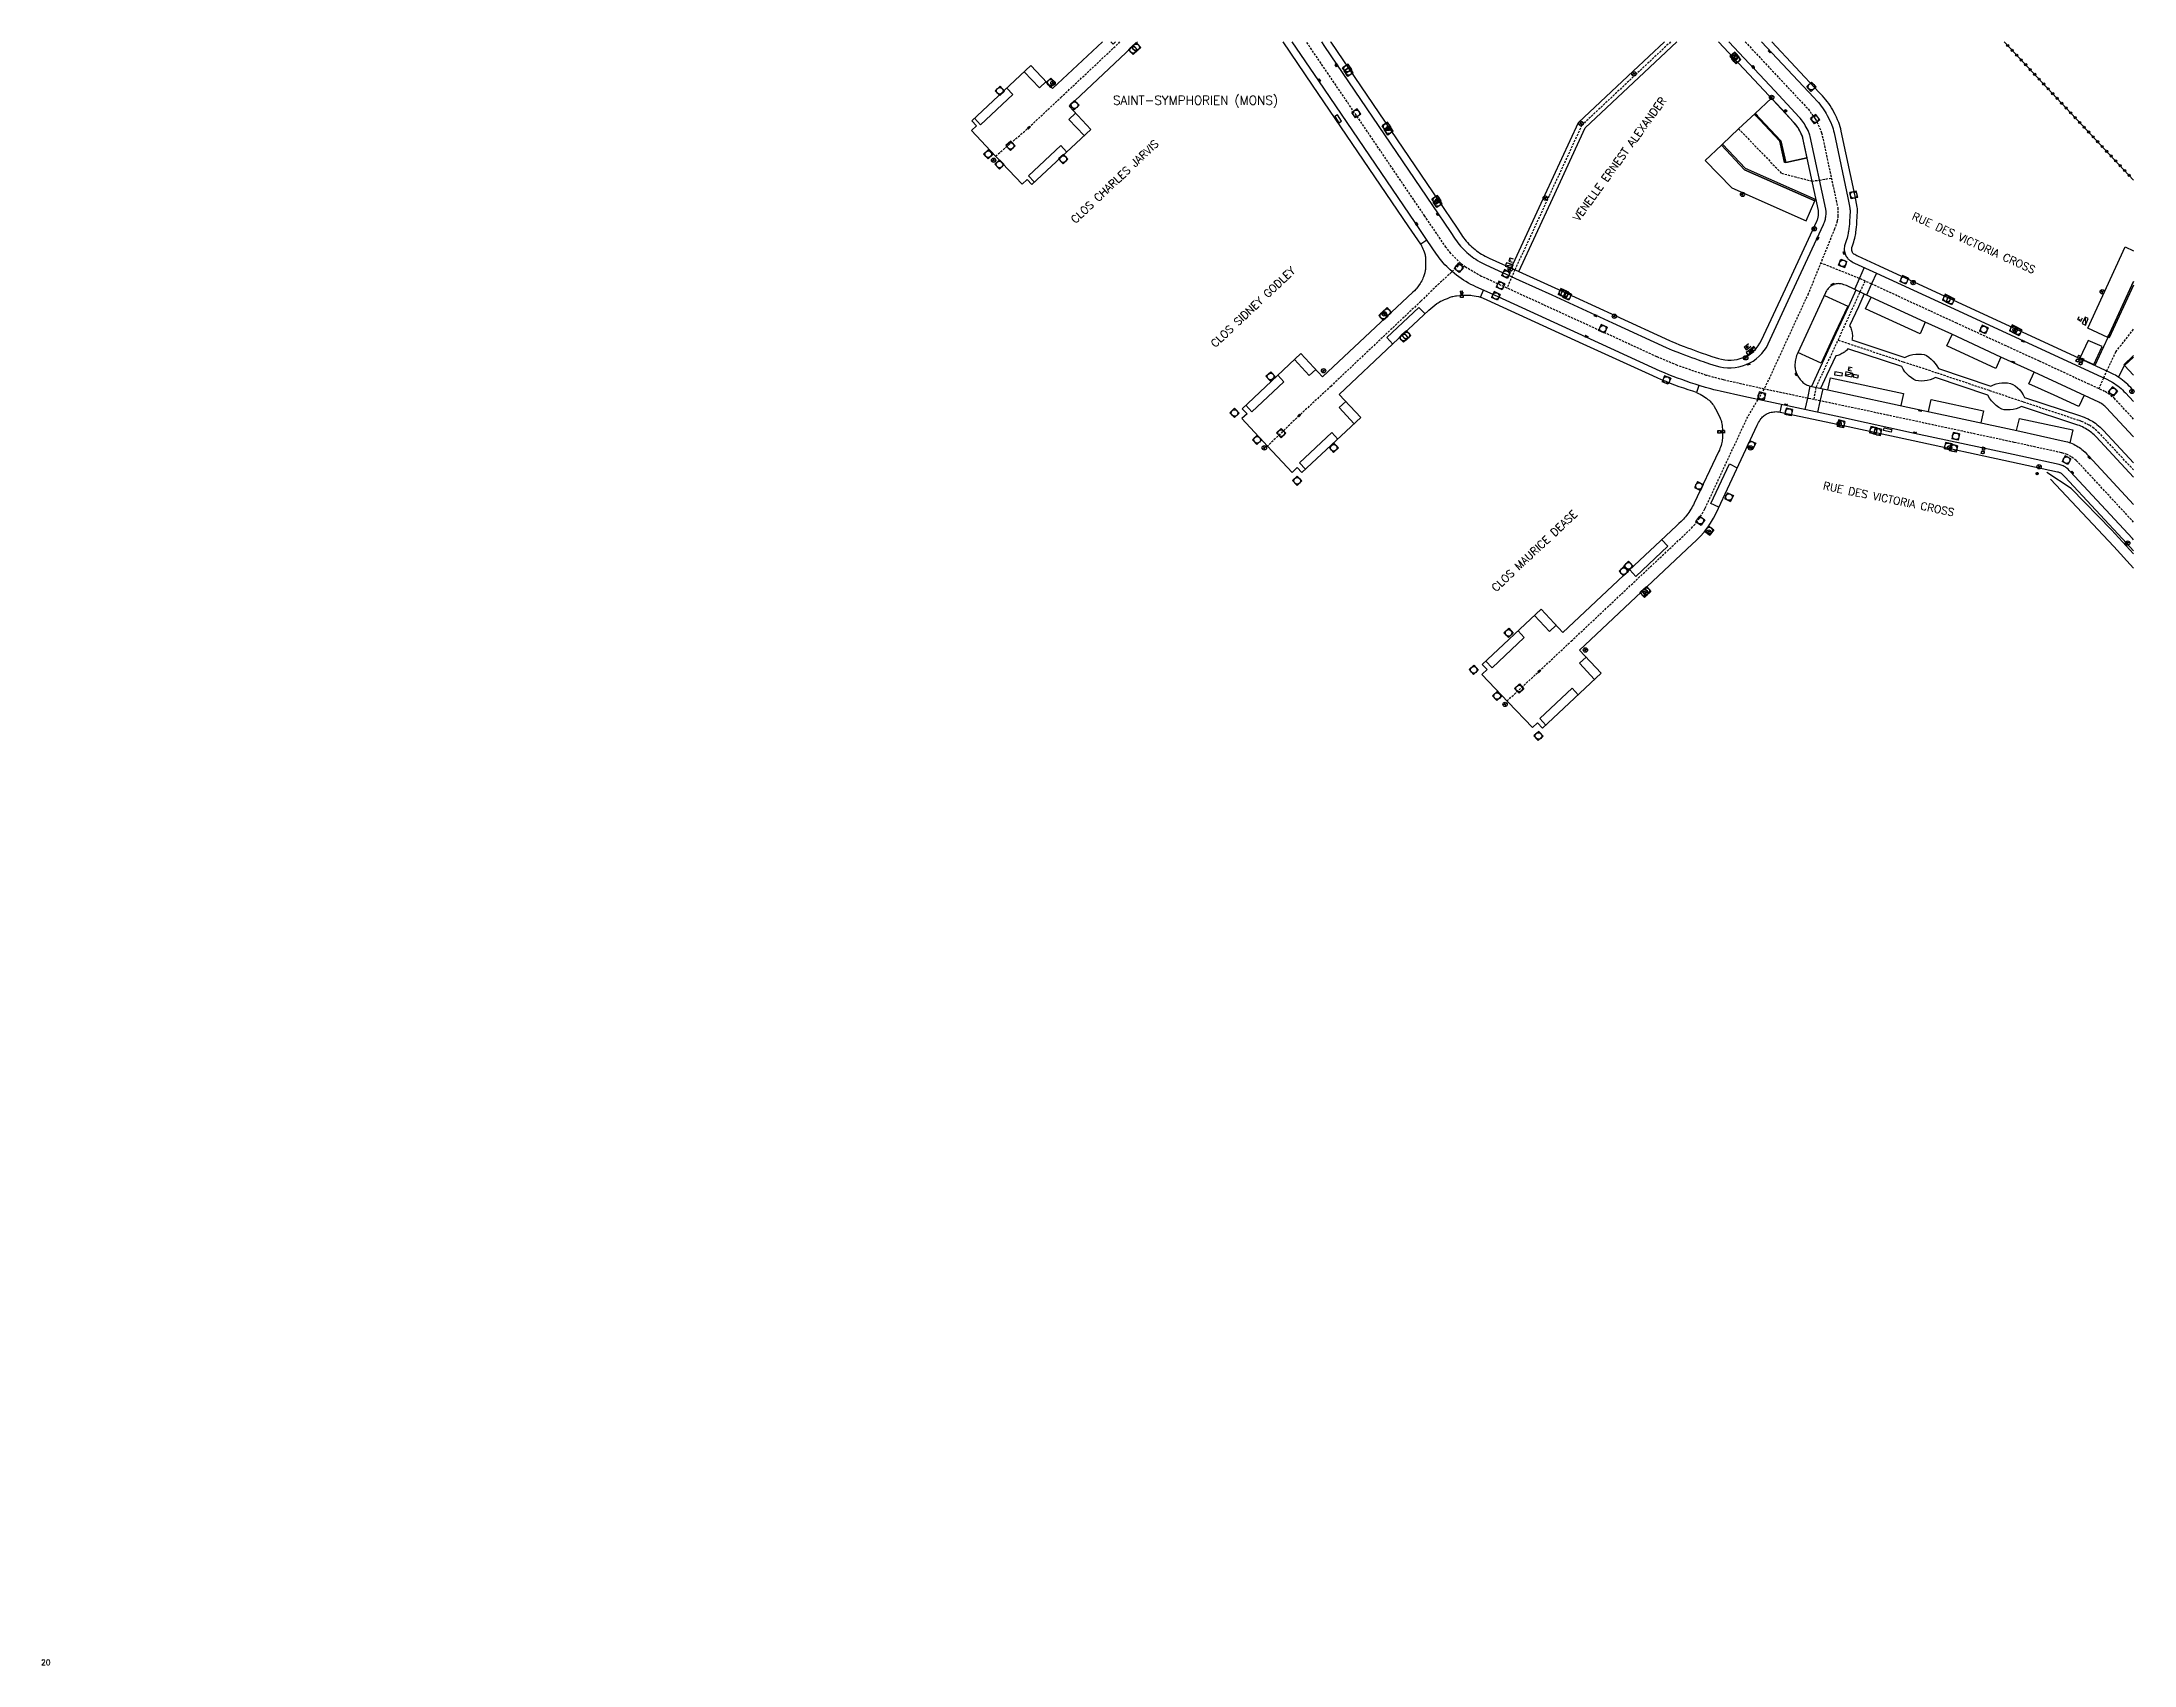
# Model space of a CAD drawing. Header units: millimetres. Extents: x 123510 to 124000, y 124261 to 125000.
# Drawn here: x 123523.2 to 124000.1, y 124630 to 125000 of the extents above; entities that cross this region are included whole.
import ezdxf
from ezdxf.enums import TextEntityAlignment as Align

# ---------------------------------------------------------------- set-up
doc = ezdxf.new("R2010")
doc.units = ezdxf.units.MM
doc.linetypes.add('DASHED', pattern=[0.75, 0.5, -0.25])
doc.layers.get('0').update_dxf_attribs({"linetype": 'CONTINUOUS'})
for name, color, linetype in [('W0001', 6, 'DASHED'), ('W0003', 5, 'CONTINUOUS'), ('W0006', 2, 'CONTINUOUS'), ('W0008', 7, 'CONTINUOUS'), ('W0014', 7, 'CONTINUOUS'), ('W0020', 2, 'CONTINUOUS'), ('W0070', 7, 'DASHED'), ('W0071', 7, 'CONTINUOUS'), ('W0210', 2, 'CONTINUOUS'), ('W0212', 2, 'CONTINUOUS'), ('W0322', 7, 'CONTINUOUS'), ('W0400', 7, 'CONTINUOUS'), ('W0411', 7, 'CONTINUOUS'), ('W0412', 7, 'CONTINUOUS'), ('W0420', 7, 'CONTINUOUS'), ('W0430', 7, 'CONTINUOUS'), ('W0431', 7, 'CONTINUOUS'), ('W0469', 7, 'CONTINUOUS'), ('W0856', 7, 'CONTINUOUS'), ('W0980', 7, 'CONTINUOUS'), ('W0989', 7, 'CONTINUOUS'), ('W0991', 7, 'CONTINUOUS')]:
    doc.layers.add(name, color=color, linetype=linetype)
doc.styles.get("Standard").update_dxf_attribs({"font": 'romans.shx', "width": 0.85})

# ---------------------------------------------------------------- blocks, each defined once
blk = doc.blocks.new('T469')
at = {"color": 0, "linetype": 'Continuous', "flags": 128}
for points in [[(-0.35, 0.35), (0.35, -0.35)], [(-0.35, -0.35), (0.35, 0.35)]]:
    blk.add_lwpolyline(points, dxfattribs=at)
at = {"color": 0, "linetype": 'Continuous'}
blk.add_circle((0, 0), 0.5, dxfattribs=at)
blk = doc.blocks.new('T400')
for p, q in [((-0.15, 0.3), (0.15, 0.3)), ((-0.15, -0.25), (-0.15, 0.3)), ((-0.15, 0.15), (0.15, 0.15)), ((-0.15, 0), (0.15, 0)), ((0.15, 0.3), (0.15, -0.25)), ((-0.15, -0.15), (0.15, -0.15)), ((-0.15, -0.25), (-0.15, -0.3)), ((-0.15, -0.3), (0.15, -0.3)), ((0.15, -0.3), (0.15, -0.25))]:
    blk.add_line(p, q)
blk = doc.blocks.new('T420')
for p, q in [((0.75, 0.75), (-0.75, 0.75)), ((-0.75, 0.75), (-0.75, -0.75)), ((0.75, 0.75), (0.75, -0.75)), ((0.75, -0.75), (-0.75, -0.75))]:
    blk.add_line(p, q)
blk.add_ellipse((0, 0), major_axis=(-0.53, 0.53), ratio=1, start_param=3.926991, end_param=10.210176)
blk = doc.blocks.new('T856')
for p, q in [((-0.125, 0), (0.125, 0)), ((0, 0.125), (0, -0.125))]:
    blk.add_line(p, q)
blk.add_ellipse((0, 0), major_axis=(-0.177, 0.177), ratio=1, start_param=3.9269908, end_param=10.2101761)
blk = doc.blocks.new('T412')
for p, q in [((-0.3, 1.2), (0.3, 1.2)), ((-0.3, 1.2), (-0.3, 0.6)), ((-0.3, 0.6), (0.3, 0.6)), ((-0.3, 0.3), (0.3, 0.3)), ((-0.3, -0.3), (-0.3, 0.3)), ((0, 0.9), (0.3, 0.9)), ((0.3, 0.9), (0.3, 0.6)), ((0.3, 0.3), (0.3, -0.3)), ((0.3, -0.3), (-0.3, -0.3))]:
    blk.add_line(p, q)
blk.add_ellipse((0, 0), major_axis=(0.212, 0.212), ratio=1, start_param=5.497787, end_param=11.780972)
blk = doc.blocks.new('T430')
at = {"flags": 128}
for points in [[(0.8, 0.8), (-0.8, 0.8)], [(-0.8, 0.8), (-0.8, 0)], [(0.8, 0.8), (-0.8, 0)], [(-0.8, 0), (0.8, 0)], [(-0.4, 2.1), (0.4, 2.1)], [(-0.4, 2.1), (-0.4, 1.3)], [(-0.4, 1.7), (0, 1.7)], [(-0.4, 1.3), (0.4, 1.3)], [(0.8, 0), (0.8, 0.8)]]:
    blk.add_lwpolyline(points, dxfattribs=at)
blk = doc.blocks.new('t322o')
at = {"color": 0, "linetype": 'Continuous'}
for radius in [0.25, 0.15]:
    blk.add_circle((0, 0), radius, dxfattribs=at)

msp = doc.modelspace()

# ---------------------------------------------------------------- linework, layer by layer
at = {"layer": 'W0001'}
for points in [[(123740.63, 124973.95), (123748.17, 124980.46), (123755.49, 124987.32), (123768.98, 125000)], [(124000, 124890.52), (123987.81, 124903.68), (123986.89, 124904.6), (123985.86, 124905.41), (123984.89, 124905.92), (123984.11, 124906.21), (123983.54, 124906.35), (123972.79, 124908.7), (123950.79, 124913.44), (123928.6, 124918.18), (123915.81, 124920.85), (123906.49, 124922.95), (123902.61, 124923.99), (123896.01, 124926.25), (123891.35, 124928.23), (123883.86, 124931.66), (123876.34, 124935.1), (123865.4, 124940.11), (123854.46, 124945.13), (123852.94, 124945.82), (123851.32, 124946.55), (123847.72, 124948.64), (123846.61, 124949.53), (123844.34, 124951.78), (123843.27, 124953.18), (123841.17, 124956.27), (123838.44, 124960.29), (123816.48, 124992.61), (123811.46, 125000)], [(123911.47, 125000), (123925.8, 124984.7), (123927.45, 124982.45), (123927.83, 124981.79), (123928.89, 124979.29), (123932.55, 124962.21), (123932.62, 124960.39), (123932.44, 124959.1), (123931.85, 124957.38), (123925.85, 124942.6), (123915.81, 124920.85)], [(123909.98, 124980.17), (123919.74, 124970.05), (123926.7, 124968.26), (123928.21, 124968.47), (123928.37, 124968.48), (123931.1, 124968.95)], [(123846.61, 124949.53), (123844.69, 124947.63), (123844.54, 124947.48), (123841.7, 124944.92), (123837.52, 124940.86), (123817.07, 124921.55), (123809.82, 124914.82), (123802.61, 124907.86)], [(124000, 124914.02), (123995.71, 124918.62), (123994.56, 124919.63), (123993.4, 124920.32), (123989.89, 124921.95), (123978.53, 124927.22), (123970.92, 124930.68), (123959.72, 124935.86), (123953.64, 124938.66), (123940.25, 124944.82), (123937.48, 124946.08), (123928.69, 124949.59)], [(123992.1, 124920.93), (123993.2, 124923.42), (123993.86, 124924.92), (123995.97, 124929.37), (124000, 124934.5)], [(123857.17, 124849.75), (123864.51, 124856.56), (123871.8, 124863.39), (123899.23, 124889.15), (123900.3, 124890.41), (123901.26, 124891.78), (123902.11, 124893.28), (123902.36, 124893.75), (123911.84, 124914.12), (123914.29, 124918.28), (123914.42, 124918.5), (123915.81, 124920.85)]]:
    msp.add_lwpolyline(points, dxfattribs=at)
at = {"layer": 'W0003'}
for points in [[(123913.76, 124983.7), (123919.62, 124977.47), (123920.7, 124972.53), (123920.43, 124972.47), (123919.36, 124977.33), (123913.56, 124983.51), (123913.76, 124983.7)], [(123906.27, 124976.65), (123906.05, 124976.45), (123911.34, 124970.85), (123927.36, 124963.8), (123927.49, 124964.07), (123911.51, 124971.1), (123906.27, 124976.65)], [(124000, 124944.56), (123994.43, 124932.5), (123994.12, 124932.65), (124000, 124945.38)], [(124000, 124928.11), (123997.96, 124926.2), (123997.75, 124926.41), (124000, 124928.51)]]:
    msp.add_lwpolyline(points, dxfattribs=at)
at = {"layer": 'W0006'}
for points in [[(123767.97, 125000), (123767.4, 124999.46), (123766.87, 125000)], [(123743.14, 124989.45), (123744.51, 124987.98), (123737.18, 124981.12), (123735.8, 124982.57)], [(123752.12, 124990.94), (123750.6, 124989.5), (123747.14, 124993.2)], [(123917.43, 124987.17), (123913.76, 124983.7), (123919.62, 124977.47), (123920.7, 124972.53), (123925.59, 124973.58), (123924.54, 124978.4), (123924.08, 124979.4), (123923.52, 124980.38), (123923.04, 124981.08), (123922.5, 124981.73), (123919.73, 124984.7), (123917.43, 124987.17)], [(123760.81, 124978.63), (123757.34, 124982.33), (123758.85, 124983.74)], [(123749.44, 124968.06), (123748.14, 124969.48), (123755.45, 124976.36), (123756.8, 124974.9)], [(123906.05, 124976.45), (123902.38, 124972.99), (123908.41, 124966.7), (123925.33, 124959.19), (123927.36, 124963.8), (123911.34, 124970.85), (123906.05, 124976.45)], [(123994.12, 124932.65), (123989.54, 124934.75), (123998.08, 124953.27), (124000, 124952.39)], [(123929.51, 124942.2), (123934.83, 124939.74), (123931.93, 124933.52), (123931.93, 124933.52), (123928.79, 124926.76), (123923.5, 124929.21)], [(123952.5, 124936.13), (123951.34, 124933.47), (123938.92, 124939.17), (123940.17, 124941.81)], [(123831.16, 124931.12), (123829.78, 124932.61), (123837.12, 124939.47), (123838.49, 124938.01)], [(123969.76, 124928.16), (123968.62, 124925.52), (123957.42, 124930.69), (123958.64, 124933.3)], [(123813.63, 124925.31), (123812.12, 124923.92), (123808.71, 124927.57)], [(123804.96, 124924.05), (123806.34, 124922.53), (123799, 124915.67), (123797.63, 124917.17)], [(123930.31, 124920.65), (123930.92, 124923.43), (123947.56, 124919.85), (123946.93, 124917.08)], [(123988.72, 124919.44), (123987.53, 124916.85), (123981.88, 124919.47), (123976.14, 124922.09), (123977.37, 124924.7)], [(123997.96, 124926.2), (124000, 124924)], [(123822.37, 124912.96), (123818.96, 124916.65), (123820.45, 124918.03)], [(123953.28, 124915.71), (123953.88, 124918.48), (123965.78, 124915.92), (123965.16, 124913.15)], [(123973.34, 124911.38), (123973.97, 124914.15), (123986.16, 124911.54), (123985.5, 124908.63)], [(123811.27, 124902.58), (123809.86, 124904.08), (123817.22, 124910.95), (123818.61, 124909.44)], [(123905.48, 124893.93), (123903.67, 124894.76), (123907.86, 124903.79), (123909.66, 124902.92)], [(123885.15, 124879.66), (123886.53, 124878.15), (123893.87, 124885.02), (123892.47, 124886.53)], [(123859.7, 124865.75), (123861.11, 124864.22), (123853.77, 124857.35), (123852.38, 124858.87)], [(123863.46, 124869.27), (123866.88, 124865.61), (123868.39, 124867.01)], [(123877.15, 124854.68), (123873.71, 124858.36), (123875.2, 124859.77)], [(123866.06, 124844.26), (123864.66, 124845.76), (123872, 124852.67), (123873.4, 124851.16)]]:
    msp.add_lwpolyline(points, dxfattribs=at)
at = {"layer": 'W0008'}
for points in [[(123772.98, 125000), (123771.7, 124998.8), (123757.38, 124985.31), (123762.31, 124980.02), (123748.85, 124967.51), (123747.81, 124968.61), (123746.66, 124967.53), (123740.63, 124973.95), (123735.14, 124979.79), (123736.3, 124980.87), (123735.22, 124982.03), (123748.67, 124994.63), (123753.62, 124989.35), (123764.95, 125000)], [(124000, 124886.5), (123999.72, 124886.8), (123985.56, 124902.06), (123985.31, 124902.32), (123985.06, 124902.57), (123984.8, 124902.81), (123984.67, 124902.92), (123984.54, 124903.02), (123984.4, 124903.11), (123984.18, 124903.24), (123983.96, 124903.36), (123983.73, 124903.46), (123983.5, 124903.54), (123983.27, 124903.61), (123983.04, 124903.67), (123972.55, 124905.93), (123950.08, 124910.77), (123933.16, 124914.45), (123911.19, 124919.2), (123905.79, 124920.37), (123905.07, 124920.53), (123904.35, 124920.71), (123903.63, 124920.9), (123902.43, 124921.25), (123901.23, 124921.61), (123900.04, 124921.98), (123899.03, 124922.31), (123898.03, 124922.65), (123897.03, 124923.01), (123896.04, 124923.37), (123895.05, 124923.75), (123894.07, 124924.14), (123893.09, 124924.55), (123892.12, 124924.96), (123890.27, 124925.78), (123875.23, 124932.67), (123853.35, 124942.69), (123850.09, 124944.16), (123849.51, 124944.44), (123848.94, 124944.73), (123848.37, 124945.03), (123847.81, 124945.36), (123847.26, 124945.7), (123846.73, 124946.05), (123846.2, 124946.43), (123845.68, 124946.81), (123845.18, 124947.21), (123844.69, 124947.63), (123844.26, 124948.01), (123843.85, 124948.4), (123843.44, 124948.8), (123843.04, 124949.2), (123842.66, 124949.62), (123842.32, 124950), (123842, 124950.39), (123841.69, 124950.79), (123841.39, 124951.2), (123841.1, 124951.61), (123838.96, 124954.76), (123836.23, 124958.79), (123814.27, 124991.11), (123808.22, 125000)], [(123814.88, 125000), (123815.59, 124998.96), (123840.21, 124962.69), (123844.23, 124956.77), (123845.39, 124955.02), (123845.67, 124954.61), (123845.96, 124954.22), (123846.27, 124953.83), (123846.58, 124953.45), (123846.91, 124953.09), (123847.27, 124952.71), (123847.65, 124952.34), (123848.03, 124951.99), (123848.42, 124951.65), (123848.83, 124951.31), (123849.23, 124951.01), (123849.64, 124950.71), (123850.05, 124950.43), (123850.48, 124950.16), (123850.95, 124949.89), (123851.42, 124949.63), (123851.9, 124949.38), (123852.39, 124949.15), (123859.96, 124945.68), (123867.38, 124942.31), (123881.24, 124935.97), (123893.48, 124930.36), (123894.16, 124930.05), (123894.85, 124929.76), (123895.87, 124929.34), (123896.89, 124928.93), (123897.67, 124928.64), (123898.45, 124928.35), (123899.23, 124928.07), (123900.02, 124927.79), (123900.78, 124927.49), (123901.34, 124927.3), (123901.89, 124927.11), (123903.37, 124926.63), (123904.85, 124926.17), (123905.69, 124925.93), (123906.55, 124925.77), (123907.43, 124925.68), (123908.3, 124925.68), (123909.18, 124925.75), (123910.04, 124925.9), (123910.89, 124926.13), (123911.71, 124926.43), (123912.51, 124926.81), (123913.26, 124927.25), (123913.98, 124927.76), (123914.64, 124928.33), (123915.26, 124928.96), (123915.81, 124929.64), (123916.3, 124930.37), (123916.72, 124931.14), (123922.2, 124943.01), (123929.32, 124958.4), (123929.43, 124958.63), (123929.53, 124958.87), (123929.61, 124959.12), (123929.69, 124959.36), (123929.75, 124959.61), (123929.81, 124959.87), (123929.85, 124960.12), (123929.88, 124960.38), (123929.9, 124960.67), (123929.91, 124960.96), (123929.91, 124961.25), (123929.9, 124961.46), (123929.87, 124961.66), (123929.84, 124961.86), (123926.28, 124978.46), (123926.23, 124978.7), (123926.16, 124978.93), (123926.08, 124979.15), (123925.98, 124979.37), (123925.8, 124979.78), (123925.6, 124980.18), (123925.38, 124980.57), (123925.16, 124980.96), (123924.96, 124981.3), (123924.74, 124981.63), (123924.51, 124981.95), (123924.28, 124982.26), (123924.03, 124982.57), (123923.77, 124982.86), (123918.21, 124988.84), (123907.72, 125000)], [(123915.21, 125000), (123927.11, 124987.29), (123927.83, 124986.54), (123928.17, 124986.16), (123928.49, 124985.76), (123928.81, 124985.35), (123929.11, 124984.94), (123929.4, 124984.52), (123929.67, 124984.08), (123929.94, 124983.64), (123930.19, 124983.2), (123930.46, 124982.67), (123930.72, 124982.13), (123930.97, 124981.58), (123931.19, 124981.03), (123931.35, 124980.6), (123931.49, 124980.16), (123931.61, 124979.72), (123931.72, 124979.28), (123934.88, 124964.47), (123935.04, 124963.68), (123935.18, 124962.89), (123935.32, 124962.1), (123935.34, 124961.88), (123935.36, 124961.66), (123935.36, 124961.43), (123935.31, 124960.24), (123935.25, 124959.04), (123935.23, 124958.75), (123935.21, 124958.46), (123935.16, 124958), (123935.01, 124956.81), (123934.97, 124956.55), (123934.93, 124956.3), (123934.87, 124956.04), (123934.78, 124955.66), (123934.68, 124955.28), (123934.57, 124954.91), (123934.27, 124953.96), (123934.14, 124953.5), (123934.09, 124953.26), (123934.06, 124953.01), (123934.05, 124952.76), (123934.06, 124952.52), (123934.08, 124952.27), (123934.13, 124952.03), (123934.19, 124951.79), (123934.27, 124951.55), (123934.37, 124951.32), (123934.48, 124951.1), (123934.61, 124950.89), (123934.76, 124950.69), (123934.87, 124950.56), (123934.99, 124950.44), (123935.13, 124950.32), (123935.27, 124950.22), (123935.54, 124950.05), (123935.82, 124949.88), (123936.11, 124949.73), (123936.4, 124949.59), (123941.36, 124947.31), (123958.29, 124939.49), (123992.69, 124923.66), (123993.72, 124923.17), (123994.74, 124922.68), (123995.02, 124922.53), (123995.29, 124922.36), (123995.68, 124922.11), (123996.06, 124921.84), (123996.42, 124921.57), (123996.78, 124921.28), (123997.13, 124920.97), (123997.47, 124920.66), (123997.79, 124920.33), (123998.12, 124920.01), (124000, 124917.99)], [(123925.59, 124973.58), (123920.7, 124972.53), (123919.62, 124977.47), (123913.76, 124983.7), (123909.98, 124980.17), (123906.27, 124976.65), (123906.05, 124976.45), (123911.34, 124970.85), (123927.36, 124963.8), (123927.58, 124964.28)], [(123927.36, 124963.8), (123911.34, 124970.85), (123906.05, 124976.45)], [(123838.92, 124954.81), (123837.51, 124953.86), (123837.7, 124953.53), (123837.87, 124953.2), (123838.03, 124952.86), (123838.18, 124952.51), (123838.32, 124952.16), (123838.4, 124951.93), (123838.46, 124951.7), (123838.51, 124951.46), (123838.55, 124951.22), (123838.58, 124950.97), (123838.61, 124950.43), (123838.63, 124949.88), (123838.64, 124949.33), (123838.64, 124948.79), (123838.63, 124948.55), (123838.61, 124948.32), (123838.58, 124948.09), (123838.53, 124947.86), (123838.42, 124947.38), (123838.29, 124946.91), (123838.14, 124946.44), (123838.03, 124946.14), (123837.9, 124945.85), (123837.75, 124945.56), (123837.57, 124945.23), (123837.36, 124944.91), (123837.01, 124944.39), (123836.64, 124943.88), (123836.53, 124943.74), (123836.41, 124943.61), (123836.06, 124943.26), (123835.69, 124942.91), (123829.62, 124937.25), (123815.16, 124923.67), (123810.21, 124928.97), (123796.8, 124916.39), (123797.93, 124915.2), (123796.73, 124914.14), (123802.61, 124907.86), (123808.2, 124901.88), (123809.37, 124902.98), (123810.45, 124901.81), (123823.88, 124914.37), (123818.93, 124919.65), (123831.18, 124931.14), (123839.35, 124938.81), (123839.79, 124939.21), (123840.25, 124939.61), (123840.72, 124939.99), (123841.2, 124940.35), (123841.46, 124940.54), (123841.73, 124940.7), (123842.02, 124940.86), (123842.31, 124940.99), (123842.94, 124941.27), (123843.58, 124941.53), (123844.22, 124941.79), (123844.43, 124941.87), (123844.65, 124941.93), (123844.87, 124941.99), (123845.15, 124942.05), (123845.42, 124942.1), (123845.7, 124942.13), (123846.45, 124942.2), (123847.21, 124942.25), (123847.97, 124942.29), (123848.28, 124942.3), (123848.59, 124942.29), (123848.9, 124942.26), (123849.22, 124942.22), (123849.7, 124942.14), (123850.18, 124942.05), (123850.65, 124941.94), (123851.12, 124941.81), (123851.83, 124943.38)], [(124000, 124909.95), (123999.93, 124910.02), (123993.77, 124916.63), (123993.59, 124916.81), (123993.41, 124916.98), (123993.23, 124917.14), (123993.04, 124917.29), (123992.79, 124917.47), (123992.54, 124917.63), (123992.32, 124917.75), (123992.1, 124917.87), (123977.37, 124924.7), (123969.75, 124928.16), (123958.56, 124933.34), (123952.48, 124936.14), (123940.12, 124941.83), (123934.53, 124944.43), (123934.25, 124944.55), (123933.96, 124944.65), (123933.67, 124944.74), (123933.38, 124944.81), (123933.08, 124944.86), (123932.86, 124944.88), (123932.65, 124944.89), (123932.43, 124944.88), (123932.21, 124944.85), (123932, 124944.8), (123931.79, 124944.74), (123931.58, 124944.66), (123931.38, 124944.57), (123931.19, 124944.46), (123931, 124944.35), (123930.83, 124944.22), (123930.66, 124944.08), (123930.5, 124943.92), (123930.35, 124943.76), (123930.22, 124943.59), (123930.09, 124943.41), (123929.98, 124943.22), (123929.88, 124943.02), (123929.8, 124942.82), (123923.46, 124929.1), (123923.32, 124928.79), (123923.2, 124928.48), (123923.1, 124928.16), (123923.01, 124927.83), (123922.94, 124927.51), (123922.88, 124927.17), (123922.84, 124926.84), (123922.82, 124926.5), (123922.81, 124926.23), (123922.82, 124925.95), (123922.85, 124925.68), (123922.89, 124925.4), (123922.95, 124925.13), (123923.02, 124924.86), (123923.11, 124924.6), (123923.22, 124924.35), (123923.35, 124924.07), (123923.5, 124923.8), (123923.65, 124923.54), (123923.83, 124923.29), (123924.01, 124923.04), (123924.21, 124922.81), (123924.42, 124922.58), (123924.64, 124922.37), (123924.82, 124922.22), (123925.01, 124922.07), (123925.21, 124921.94), (123925.42, 124921.83), (123925.63, 124921.72), (123925.86, 124921.64), (123926.08, 124921.56), (123926.31, 124921.51), (123930.31, 124920.65), (123951.37, 124916.12), (123973.37, 124911.38), (123984.18, 124909.02), (123984.55, 124908.93), (123984.92, 124908.83), (123985.28, 124908.71), (123985.64, 124908.58), (123986, 124908.44), (123986.34, 124908.28), (123986.69, 124908.11), (123987.02, 124907.92), (123987.35, 124907.72), (123987.67, 124907.52), (123987.96, 124907.31), (123988.23, 124907.1), (123988.49, 124906.87), (123988.94, 124906.45), (123989.37, 124906.02), (123989.79, 124905.58), (124000, 124894.56)], [(124000, 124945.38), (123994.12, 124932.65), (123991.14, 124926.25)], [(123996.58, 124923.59), (123997.83, 124926.08), (123997.96, 124926.2), (124000, 124928.12)], [(123900.92, 124921.71), (123900.39, 124920.04), (123900.79, 124919.87), (123901.18, 124919.67), (123901.56, 124919.47), (123901.93, 124919.25), (123902.29, 124919.02), (123902.64, 124918.77), (123902.99, 124918.51), (123903.23, 124918.32), (123903.45, 124918.11), (123903.66, 124917.89), (123903.86, 124917.66), (123904.05, 124917.42), (123904.23, 124917.17), (123904.39, 124916.91), (123904.69, 124916.39), (123904.98, 124915.86), (123905.25, 124915.32), (123905.52, 124914.78), (123905.77, 124914.23), (123905.87, 124913.99), (123905.96, 124913.73), (123906.04, 124913.47), (123906.1, 124913.21), (123906.15, 124912.95), (123906.21, 124912.55), (123906.25, 124912.14), (123906.28, 124911.74), (123906.3, 124911.12), (123906.3, 124910.49), (123906.29, 124909.87), (123906.28, 124909.57), (123906.25, 124909.27), (123906.2, 124908.97), (123906.15, 124908.67), (123906.08, 124908.37), (123905.97, 124908.01), (123905.85, 124907.65), (123905.72, 124907.29), (123905.58, 124906.94), (123905.42, 124906.59), (123899.86, 124894.86), (123899.68, 124894.51), (123899.49, 124894.15), (123899.3, 124893.81), (123899.09, 124893.46), (123898.86, 124893.1), (123898.62, 124892.74), (123898.36, 124892.39), (123898.1, 124892.05), (123897.87, 124891.76), (123897.63, 124891.49), (123897.38, 124891.22), (123896.88, 124890.7), (123896.36, 124890.19), (123895.84, 124889.69), (123883.74, 124878.35), (123869.91, 124865.4), (123864.96, 124870.67), (123864.96, 124870.67), (123851.53, 124858.07), (123852.62, 124856.91), (123851.54, 124855.88), (123851.46, 124855.81), (123857.42, 124849.48), (123862.98, 124843.69), (123864.15, 124844.8), (123865.29, 124843.55), (123878.65, 124856.08), (123873.68, 124861.38), (123899.37, 124885.48), (123900.33, 124886.33), (123901.24, 124887.25), (123902.08, 124888.21), (123902.87, 124889.23), (123903.59, 124890.29), (123904.25, 124891.4), (123904.83, 124892.54), (123904.83, 124892.54), (123914.18, 124912.64), (123914.34, 124912.95), (123914.51, 124913.26), (123914.7, 124913.56), (123914.89, 124913.86), (123915.11, 124914.14), (123915.27, 124914.33), (123915.44, 124914.51), (123915.62, 124914.68), (123915.81, 124914.83), (123916.02, 124914.97), (123916.27, 124915.13), (123916.54, 124915.26), (123916.81, 124915.38), (123917.09, 124915.49), (123917.38, 124915.57), (123917.67, 124915.63), (123917.96, 124915.68), (123918.26, 124915.7), (123918.56, 124915.71), (123918.86, 124915.7), (123919.15, 124915.67), (123919.45, 124915.61), (123919.82, 124917.33)]]:
    msp.add_lwpolyline(points, dxfattribs=at)
at = {"layer": 'W0014'}
for points in [[(123837.51, 124953.86), (123834.82, 124957.83), (123812.86, 124990.15), (123806.16, 125000)], [(123816.96, 125000), (123817.01, 124999.92), (123841.63, 124963.65), (123845.65, 124957.73), (123846.82, 124955.98), (123847.07, 124955.61), (123847.33, 124955.26), (123847.6, 124954.92), (123847.88, 124954.58), (123848.17, 124954.26), (123848.5, 124953.92), (123848.83, 124953.59), (123849.18, 124953.27), (123849.53, 124952.96), (123849.9, 124952.66), (123850.26, 124952.39), (123850.62, 124952.12), (123850.99, 124951.87), (123851.38, 124951.63), (123851.8, 124951.38), (123852.23, 124951.15), (123852.66, 124950.92), (123853.11, 124950.71), (123859.84, 124947.62), (123868.11, 124943.91), (123881.97, 124937.56), (123894.2, 124931.96), (123894.87, 124931.66), (123895.53, 124931.38), (123896.53, 124930.97), (123897.53, 124930.57), (123898.29, 124930.28), (123899.05, 124930), (123899.82, 124929.72), (123900.63, 124929.44), (123901.4, 124929.14), (123901.91, 124928.96), (123902.44, 124928.78), (123903.9, 124928.31), (123905.35, 124927.85), (123906.09, 124927.64), (123906.8, 124927.5), (123907.52, 124927.44), (123908.24, 124927.43), (123908.95, 124927.49), (123909.66, 124927.62), (123910.36, 124927.8), (123911.04, 124928.05), (123911.69, 124928.36), (123912.31, 124928.72), (123912.89, 124929.14), (123913.44, 124929.61), (123913.94, 124930.13), (123914.39, 124930.69), (123914.8, 124931.29), (123915.18, 124931.99), (123920.66, 124943.73), (123927.77, 124959.11), (123927.87, 124959.31), (123927.93, 124959.48), (123928, 124959.65), (123928.05, 124959.83), (123928.1, 124960), (123928.13, 124960.18), (123928.16, 124960.36), (123928.19, 124960.55), (123928.2, 124960.76), (123928.21, 124960.98), (123928.21, 124961.2), (123928.2, 124961.31), (123928.19, 124961.41), (123928.17, 124961.53), (123924.62, 124978.08), (123924.58, 124978.25), (123924.54, 124978.4), (123924.49, 124978.54), (123924.43, 124978.69), (123924.26, 124979.04), (123924.08, 124979.4), (123923.89, 124979.75), (123923.7, 124980.09), (123923.52, 124980.38), (123923.33, 124980.67), (123923.14, 124980.94), (123922.93, 124981.21), (123922.72, 124981.47), (123922.5, 124981.73), (123916.96, 124987.67), (123905.39, 125000)], [(124000, 124920.49), (123999.34, 124921.2), (123999, 124921.54), (123998.65, 124921.89), (123998.27, 124922.24), (123997.88, 124922.58), (123997.47, 124922.91), (123997.06, 124923.22), (123996.64, 124923.52), (123996.2, 124923.81), (123995.86, 124924.01), (123995.51, 124924.2), (123994.45, 124924.71), (123993.41, 124925.2), (123959.01, 124941.04), (123942.08, 124948.86), (123937.14, 124951.12), (123936.88, 124951.25), (123936.66, 124951.37), (123936.44, 124951.5), (123936.23, 124951.63), (123936.19, 124951.66), (123936.15, 124951.69), (123936.12, 124951.72), (123936.09, 124951.75), (123936.02, 124951.85), (123935.96, 124951.95), (123935.91, 124952.06), (123935.86, 124952.17), (123935.82, 124952.28), (123935.79, 124952.39), (123935.77, 124952.51), (123935.76, 124952.63), (123935.75, 124952.75), (123935.76, 124952.87), (123935.77, 124952.98), (123935.79, 124953.09), (123935.91, 124953.47), (123936.2, 124954.42), (123936.32, 124954.82), (123936.43, 124955.24), (123936.53, 124955.66), (123936.6, 124955.97), (123936.65, 124956.28), (123936.7, 124956.58), (123936.85, 124957.8), (123936.9, 124958.29), (123936.93, 124958.62), (123936.95, 124958.95), (123937.01, 124960.16), (123937.06, 124961.39), (123937.06, 124961.7), (123937.04, 124962.03), (123937, 124962.35), (123936.86, 124963.19), (123936.71, 124964.01), (123936.55, 124964.81), (123933.38, 124979.65), (123933.26, 124980.14), (123933.12, 124980.65), (123932.96, 124981.15), (123932.78, 124981.64), (123932.53, 124982.25), (123932.27, 124982.84), (123931.99, 124983.43), (123931.69, 124984), (123931.41, 124984.5), (123931.12, 124984.98), (123930.82, 124985.46), (123930.5, 124985.92), (123930.17, 124986.38), (123929.82, 124986.82), (123929.46, 124987.26), (123929.08, 124987.7), (123928.34, 124988.46), (123917.54, 125000)], [(123900.39, 124920.04), (123899.52, 124920.36), (123898.49, 124920.69), (123897.47, 124921.04), (123896.45, 124921.4), (123895.44, 124921.78), (123894.43, 124922.16), (123893.43, 124922.56), (123892.43, 124922.97), (123891.44, 124923.4), (123889.57, 124924.23), (123874.52, 124931.11), (123852.64, 124941.14), (123851.12, 124941.81)], [(123919.45, 124915.61), (123932.8, 124912.78), (123949.72, 124909.11), (123972.19, 124904.26), (123982.66, 124902.01), (123982.82, 124901.97), (123982.95, 124901.93), (123983.08, 124901.88), (123983.22, 124901.81), (123983.36, 124901.74), (123983.49, 124901.67), (123983.55, 124901.63), (123983.6, 124901.59), (123983.66, 124901.54), (123983.88, 124901.34), (123984.1, 124901.12), (123984.32, 124900.89), (123998.47, 124885.64), (124000, 124883.99)]]:
    msp.add_lwpolyline(points, dxfattribs=at)
at = {"layer": 'W0020'}
for points in [[(123938.61, 124948.57), (123937.5, 124946.13), (123936.35, 124943.58)], [(123941.37, 124947.31), (123940.27, 124944.88), (123939.11, 124942.29)], [(123926.22, 124921.53), (123925.65, 124918.8), (123925.05, 124916.17)], [(123928.02, 124915.59), (123928.57, 124918.06), (123929.21, 124920.9)]]:
    msp.add_lwpolyline(points, dxfattribs=at)
at = {"layer": 'W0070'}
for points in [[(123894.47, 125000), (123886.58, 124992.59), (123874.23, 124981), (123866.75, 124964.8), (123858.97, 124948.03), (123857.18, 124943.88)], [(123938.77, 124945.49), (123937.63, 124942.98), (123937.54, 124942.78), (123935.93, 124939.27), (123933.09, 124933.08), (123929.04, 124924.37), (123927.6, 124921.23), (123927.08, 124918.5)], [(124000, 124902.42), (123992.33, 124910.65), (123992.17, 124910.81), (123990.96, 124911.93), (123989.9, 124912.65), (123988.11, 124913.49), (123987.5, 124913.71), (123974.79, 124917.92), (123967.13, 124920.51), (123955.17, 124924.51), (123947.53, 124927.02), (123935.35, 124931.07), (123932.59, 124932.02)]]:
    msp.add_lwpolyline(points, dxfattribs=at)
at = {"layer": 'W0071'}
for points in [[(123858.09, 124948.43), (123865.88, 124965.2), (123873.44, 124981.58), (123885.92, 124993.29), (123893.07, 125000)], [(123859.84, 124947.62), (123867.62, 124964.39), (123875.03, 124980.43), (123887.24, 124991.88), (123895.88, 125000)], [(123936.69, 124943.42), (123934.98, 124939.7), (123932.14, 124933.52), (123928.09, 124924.8), (123926.56, 124921.45)], [(123938.61, 124942.53), (123937.26, 124939.64), (123935.28, 124935.29), (123935.39, 124935.08), (123935.51, 124934.82), (123935.62, 124934.55), (123935.71, 124934.27), (123935.78, 124933.99), (123935.83, 124933.7), (123935.87, 124933.42), (123935.89, 124933.13), (123935.89, 124932.84), (123935.88, 124932.55), (123935.84, 124932.27), (123935.81, 124932.07), (123947.87, 124928.06), (123948.46, 124928.34), (123949.07, 124928.57), (123949.7, 124928.72), (123950.35, 124928.82), (123951, 124928.85), (123951.65, 124928.81), (123952.29, 124928.71), (123952.77, 124928.48), (123953.33, 124928.11), (123953.86, 124927.68), (123954.35, 124927.21), (123954.79, 124926.7), (123955.18, 124926.14), (123955.52, 124925.55), (123967.48, 124921.55), (123968.07, 124921.82), (123968.69, 124922.04), (123969.33, 124922.19), (123969.98, 124922.28), (123970.64, 124922.3), (123971.29, 124922.26), (123971.94, 124922.15), (123972.45, 124921.93), (123973.03, 124921.57), (123973.56, 124921.15), (123974.04, 124920.67), (123974.47, 124920.14), (123974.83, 124919.57), (123975.13, 124918.96), (123987.86, 124914.75), (123988.3, 124914.59), (123988.74, 124914.42), (123989.18, 124914.24), (123989.61, 124914.05), (123989.95, 124913.88), (123990.28, 124913.7), (123990.61, 124913.51), (123990.93, 124913.31), (123991.29, 124913.06), (123991.64, 124912.79), (123991.98, 124912.5), (123992.38, 124912.15), (123992.76, 124911.79), (123993.12, 124911.41), (124000, 124904.03)], [(124000, 124900.81), (123991.47, 124909.95), (123991.23, 124910.2), (123990.98, 124910.44), (123990.72, 124910.67), (123990.46, 124910.9), (123990.19, 124911.11), (123989.92, 124911.3), (123989.65, 124911.5), (123989.36, 124911.68), (123989.03, 124911.87), (123988.69, 124912.05), (123988.35, 124912.22), (123987.99, 124912.38), (123987.64, 124912.52), (123987.28, 124912.65), (123974.45, 124916.9), (123973.84, 124916.6), (123973.21, 124916.37), (123972.55, 124916.2), (123971.88, 124916.11), (123971.21, 124916.09), (123970.53, 124916.14), (123969.95, 124916.27), (123969.3, 124916.66), (123968.69, 124917.12), (123968.13, 124917.63), (123967.62, 124918.2), (123967.17, 124918.81), (123966.78, 124919.46), (123954.81, 124923.46), (123954.22, 124923.18), (123953.6, 124922.96), (123952.96, 124922.81), (123952.31, 124922.71), (123951.66, 124922.69), (123951, 124922.72), (123950.35, 124922.82), (123949.93, 124923.03), (123949.35, 124923.4), (123948.82, 124923.83), (123948.33, 124924.3), (123947.89, 124924.82), (123947.5, 124925.38), (123947.17, 124925.98), (123934.89, 124930.06), (123934.78, 124929.93), (123934.62, 124929.76), (123934.46, 124929.6), (123934.29, 124929.45), (123934.11, 124929.3), (123933.93, 124929.17), (123933.73, 124929.04), (123933.53, 124928.93), (123933.3, 124928.81), (123933.06, 124928.7), (123932.81, 124928.61), (123932.56, 124928.53), (123932.3, 124928.47), (123932.1, 124928.44), (123929.99, 124923.94), (123928.65, 124921.01)]]:
    msp.add_lwpolyline(points, dxfattribs=at)
at = {"layer": 'W0210'}
msp.add_lwpolyline([(124000, 124883.34), (123994.94, 124888.78), (123985.79, 124898.19), (123980.19, 124901.81)], dxfattribs=at)
at = {"layer": 'W0212'}
msp.add_lwpolyline([(123981.02, 124900.34), (123995.48, 124884.95), (124000, 124880.07)], dxfattribs=at)
at = {"layer": 'W0322'}
msp.add_lwpolyline([(123970.52, 125000), (124000, 124968.49)], dxfattribs=at)
at = {"layer": 'W0411'}
for points in [[(123818.88, 124981.52), (123819.49, 124981.93), (123818.51, 124983.38), (123817.91, 124982.98), (123818.88, 124981.52)], [(123931.92, 124924.78), (123931.8, 124924.14), (123933.56, 124923.87), (123933.67, 124924.52), (123931.92, 124924.78)], [(123943.15, 124912.06), (123944.86, 124911.68), (123944.72, 124911.02), (123942.99, 124911.39), (123943.15, 124912.06)]]:
    msp.add_lwpolyline(points, dxfattribs=at)
at = {"layer": 'W0431'}
for points in [[(123989.66, 124931.95), (123987.77, 124927.87), (123990.97, 124926.46), (123992.86, 124930.54), (123989.66, 124931.95)], [(123936.07, 124923.62), (123937.18, 124923.42), (123937.28, 124923.99), (123936.17, 124924.2), (123936.07, 124923.62)]]:
    msp.add_lwpolyline(points, dxfattribs=at)

# ---------------------------------------------------------------- block references
at = {"layer": 'W0322', "rotation": 313.0877043682053}
for p in [(123971.31, 124999.16), (123972.33, 124998.06), (123973.36, 124996.97), (123974.38, 124995.87), (123975.41, 124994.78), (123976.43, 124993.68), (123977.46, 124992.59), (123978.48, 124991.49), (123979.51, 124990.39), (123980.53, 124989.3), (123981.56, 124988.2), (123982.58, 124987.11), (123983.61, 124986.01), (123984.63, 124984.92), (123985.65, 124983.82), (123986.68, 124982.73), (123987.7, 124981.63), (123988.73, 124980.54), (123989.75, 124979.44), (123990.78, 124978.34), (123991.8, 124977.25), (123992.83, 124976.15), (123993.85, 124975.06), (123994.88, 124973.96), (123995.9, 124972.87), (123996.93, 124971.77), (123997.95, 124970.68), (123998.98, 124969.58)]:
    msp.add_blockref('t322o', p, dxfattribs=at)
at = {"layer": 'W0400'}
for p, rotation in [((123818.31, 124994.67), 214.1603564955794), ((123913.27, 124994.29), 43.20286599445675), ((123913.3, 124994.23), 43.20286599445675), ((123917.05, 124997.82), 43.09945905969145), ((123814.37, 124991.21), 214.2048836897891), ((123748.19, 124980.48), 313.2), ((123913.95, 124983.31), 223.1861587295548), ((123841.37, 124960.74), 214.2242572964054), ((123836.59, 124958.49), 214.1579405989237), ((123927.99, 124955.22), 335.1757158533441), ((123934.01, 124951.9), 14.61282372495649), ((123931.4, 124944.71), 114.4634362330871), ((123877.4, 124937.59), 65.40046287317624), ((123875.29, 124932.8), 245.4199316873169), ((123974.76, 124931.79), 245.2827672563735), ((123994.4, 124932.97), 335.6999999999999), ((123912.21, 124926.52), 285.5330907046193), ((123972.6, 124926.98), 65.53891826592493), ((123923.12, 124924.19), 205.4438960969921), ((123920.79, 124917.27), 77.80896768906683), ((123809.81, 124914.83), 314.1), ((123951.28, 124915.97), 257.8565861634139), ((123950.19, 124910.9), 77.8227846530144), ((123989.89, 124905.26), 222.8326161198385), ((123985.99, 124901.84), 42.86545146737515), ((123864.51, 124856.56), 313.2)]:
    msp.add_blockref('T400', p, dxfattribs=dict(at, rotation=rotation))
at = {"layer": 'W0412'}
for p, rotation in [((123846.89, 124942.03), 4.029153031045793), ((123987.23, 124927.37), 335.1958005226536), ((123987.93, 124926.72), 335.1958005226536), ((123905.55, 124911.09), 270.4919998244912), ((123965.61, 124906.42), 347.8331856074559)]:
    msp.add_blockref('T412', p, dxfattribs=dict(at, rotation=rotation))
at = {"layer": 'W0420'}
for p, rotation in [((123771.97, 124998.17), 43.27198164278589), ((123772.63, 124998.76), 43.16298278149031), ((123820.75, 124993.87), 304.1945888744438), ((123821.1, 124993.16), 304.1945888744438), ((123909.04, 124996.61), 312.897306526106), ((123909.42, 124996.04), 312.897306526106), ((123741.59, 124988.82), 223.1165372563264), ((123753.18, 124990.69), 133.1255667393508), ((123926.55, 124989.78), 312.897306526106), ((123758.59, 124985.58), 43.27198164278589), ((123822.83, 124983.71), 304.1945888744438), ((123829.77, 124980.65), 304.1945888744438), ((123830.22, 124979.81), 304.1945888744438), ((123927.41, 124982.38), 306.1652116852245), ((123738.95, 124974.39), 313.2469626265824), ((123744.03, 124976.31), 313.2080063058131), ((123756.04, 124973.28), 42.92095294946913), ((123741.51, 124972.05), 313.2080063057738), ((123841.12, 124963.95), 304.1603564955831), ((123936.21, 124965.1), 283.2075501559258), ((123841.37, 124963.29), 304.2242572963884), ((123846.19, 124948.49), 321.2424493943857), ((123856.94, 124947.09), 335.3687002460752), ((123933.71, 124949.52), 160.2215186655711), ((123947.7, 124945.73), 335.3982815289157), ((123854.64, 124942.08), 335.3791410219936), ((123855.71, 124944.44), 335.3791410219936), ((123869.82, 124942.79), 335.3791377894451), ((123870.3, 124942.56), 335.3791377894451), ((123870.91, 124942.09), 335.3791377894451), ((123957.43, 124941.47), 335.3982815289157), ((123958.19, 124941.02), 335.3982815289157), ((123829, 124937.6), 223.2084286424764), ((123829.81, 124938.38), 222.9654222228089), ((123833.64, 124932.59), 43.18796232290338), ((123834.22, 124933.08), 43.18796232290338), ((123879.04, 124934.59), 335.4199316873014), ((123965.87, 124934.43), 335.1958005226536), ((123972.68, 124934.47), 335.1958005226536), ((123973.52, 124934.02), 335.1958005226536), ((123803.3, 124923.73), 223.1742960691923), ((123893.51, 124922.93), 336.9807184205864), ((123915.19, 124919.31), 347.2795565282418), ((123995.27, 124920.33), 318.7037882525581), ((123795.06, 124915.41), 313.5780933509764), ((123921.4, 124915.64), 348.2174899107831), ((123933.29, 124912.92), 347.9468954459887), ((123800.22, 124909.29), 313.0803441464083), ((123805.72, 124910.83), 43.98362243417566), ((123817.68, 124907.48), 43.08564702576144), ((123912.87, 124908.15), 65.02553112532863), ((123940.67, 124911.43), 347.9468954459887), ((123941.64, 124911.12), 347.9468954459887), ((123957.72, 124907.79), 347.8331856074559), ((123958.95, 124907.38), 347.8331856074559), ((123959.45, 124910.1), 347.8331856074559), ((123984.71, 124904.65), 332.3423127536904), ((123809.35, 124899.96), 43.08564702574638), ((123900.93, 124898.76), 65.02553112532863), ((123907.77, 124896.25), 65.02553112532863), ((123901.22, 124890.88), 54.60845725743751), ((123903.26, 124888.63), 54.60845725743751), ((123883.78, 124879.34), 43.1965867367317), ((123884.86, 124880.55), 43.1965867367317), ((123888.52, 124874.43), 43.1965867367317), ((123888.93, 124874.79), 43.1965867367317), ((123857.55, 124865.28), 43.1206141633615), ((123849.58, 124856.85), 41.26337724506367), ((123854.92, 124850.9), 313.2907163713246), ((123859.97, 124852.6), 42.87229059840742), ((123864.36, 124841.79), 312.3606970026477)]:
    msp.add_blockref('T420', p, dxfattribs=dict(at, rotation=rotation))
at = {"layer": 'W0430'}
for p, rotation in [((123857.53, 124948.65), 341.1), ((123989.34, 124936.18), 65.24361486992719), ((123913.32, 124929.4), 40.70619787320861), ((123912.81, 124928.99), 35.57288351555491), ((123935.02, 124923.82), 347.8519781711371)]:
    msp.add_blockref('T430', p, dxfattribs=dict(at, rotation=rotation))
at = {"layer": 'W0469', "rotation": 160.2215186655711}
for p in [(123909.07, 124996.58), (123753.7, 124990.58), (123886.1, 124992.71), (123917.5, 124987.34), (123830.15, 124980.28), (123874.04, 124981.39), (123740.17, 124973.01), (123865.91, 124964.4), (123910.87, 124965.23), (123841.31, 124963.78), (123927.22, 124957.39), (123857.94, 124948.21), (123949.76, 124945.14), (123992.85, 124943.05), (123829.21, 124938.01), (123881.66, 124937.45), (123972.99, 124934.36), (123911.58, 124927.99), (123815.36, 124925.03), (123932.88, 124912.93), (123801.87, 124907.47), (123912.68, 124907.44), (123958.05, 124907.48), (123978.46, 124903.15), (123903.17, 124888.27), (123998.64, 124885.76), (123888.79, 124874.36), (123875.05, 124861.39), (123856.75, 124848.99)]:
    msp.add_blockref('T469', p, dxfattribs=at)
at = {"layer": 'W0469'}
msp.add_blockref('T469', (123999.62, 124920.32), dxfattribs=at)
at = {"layer": 'W0856', "rotation": 160.2215186655711}
for p in [(123920.69, 124984.31), (123978, 124901.58)]:
    msp.add_blockref('T856', p, dxfattribs=at)

# ---------------------------------------------------------------- texts
at = {"layer": 'W0980'}
msp.add_text('SAINT-SYMPHORIEN (MONS)', height=2, dxfattribs=at).set_placement((123767.38, 124986.68), align=Align.MIDDLE_LEFT)
at = {"layer": 'W0989'}
for s, rotation, p in [('VENELLE ERNEST ALEXANDER', 54.0122, (123873.51, 124958.98)), ('CLOS CHARLES JARVIS', 43.29, (123758.79, 124958.49)), ('RUE DES VICTORIA CROSS', 335.7, (123949.33, 124959.63)), ('CLOS SIDNEY GODLEY', 43.29, (123790.66, 124930.23)), ('RUE DES VICTORIA CROSS', 348.3, (123929.09, 124898.03)), ('CLOS MAURICE DEASE', 43.29, (123854.68, 124874.55))]:
    msp.add_text(s, height=1.75, rotation=rotation, dxfattribs=at).set_placement(p)
at = {"layer": 'W0991', "ltscale": 0.5}
msp.add_text('20', height=1.25, dxfattribs=at).set_placement((123524.14, 124630.01), align=Align.CENTER)

doc.saveas('drawing.dxf')
